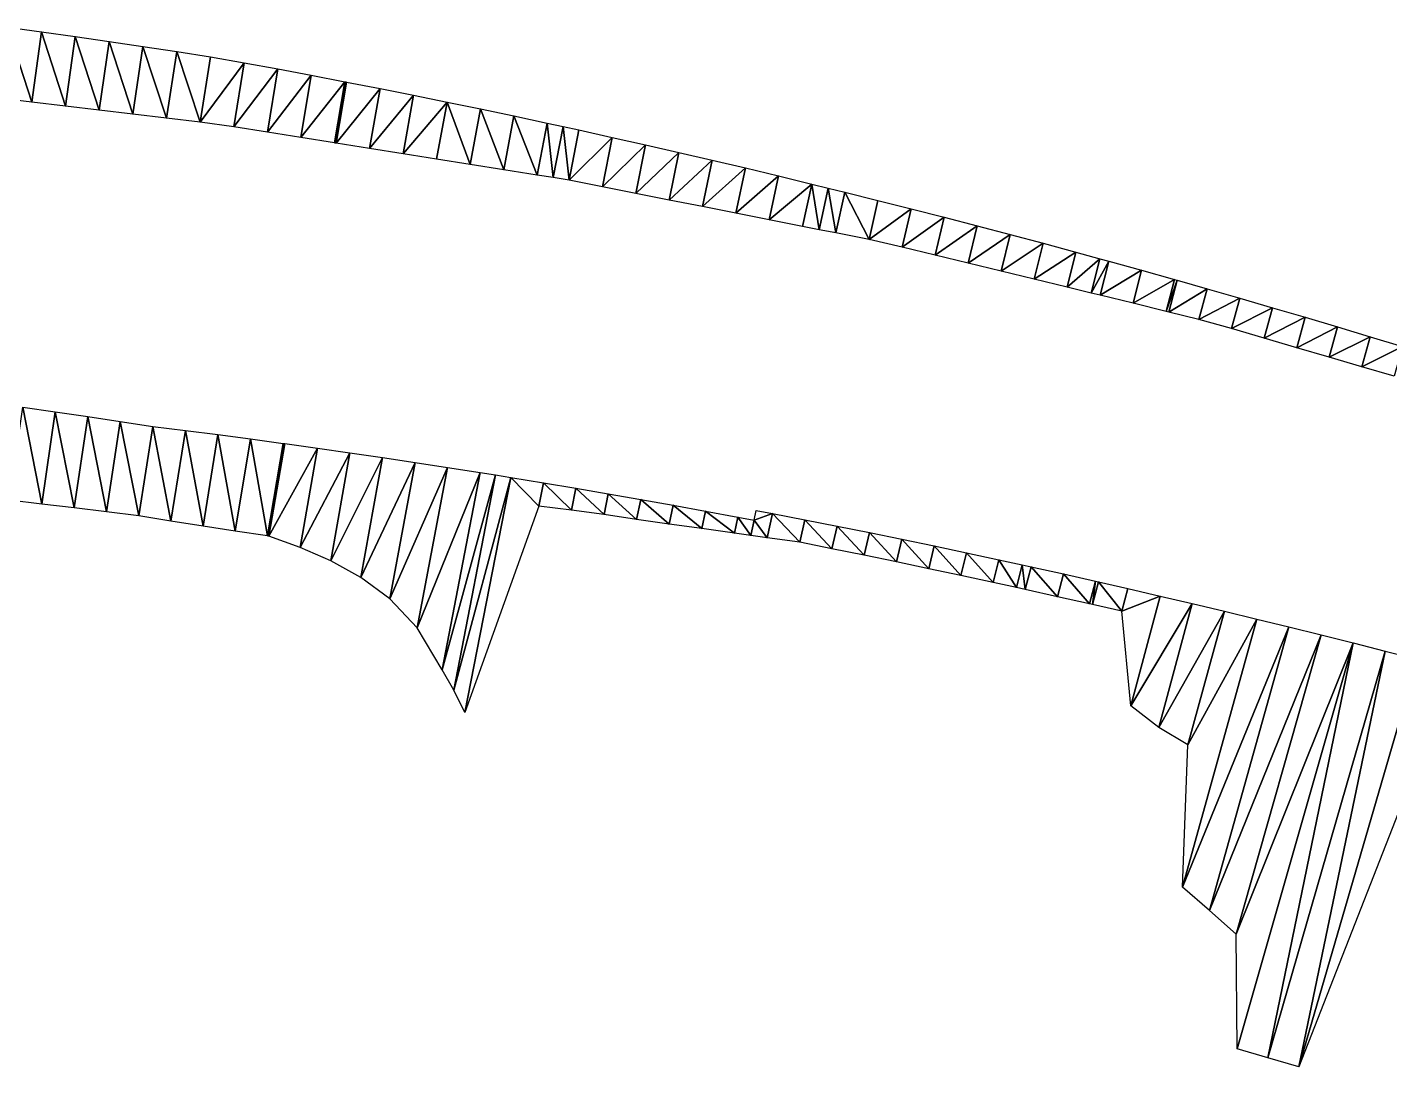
# Model space of a CAD drawing. Header units: metres. Extents: x 1882598 to 1885460, y 3171405 to 3171756.
# Drawn here: x 1885219.01 to 1885259.73, y 3171718.62 to 3171749.69 of the extents above; entities that cross this region are included whole.
import ezdxf

# ---------------------------------------------------------------- set-up
doc = ezdxf.new("R2010")
doc.units = ezdxf.units.M
doc.header["$MEASUREMENT"] = 0
doc.layers.add('Triangles surfaces projet', color=7, linetype='Continuous', true_color=0x848484)

msp = doc.modelspace()

# ---------------------------------------------------------------- linework, layer by layer
at = {"layer": 'Triangles surfaces projet'}
for points in [[(1885219.141, 3171747.452, 160.184), (1885218.134, 3171747.572, 160.148), (1885218.419, 3171749.692, 160.234), (1885219.141, 3171747.452, 160.184)], [(1885219.141, 3171747.452, 160.534), (1885218.134, 3171747.572, 160.498), (1885218.419, 3171749.692, 160.584), (1885219.141, 3171747.452, 160.534)], [(1885219.431, 3171749.554, 160.269), (1885219.141, 3171747.452, 160.184), (1885218.419, 3171749.692, 160.234), (1885219.431, 3171749.554, 160.269)], [(1885219.431, 3171749.554, 160.619), (1885219.141, 3171747.452, 160.534), (1885218.419, 3171749.692, 160.584), (1885219.431, 3171749.554, 160.619)], [(1885219.431, 3171749.554, 160.269), (1885220.148, 3171747.333, 160.221), (1885219.141, 3171747.452, 160.184), (1885219.431, 3171749.554, 160.269)], [(1885220.148, 3171747.333, 160.571), (1885219.141, 3171747.452, 160.534), (1885219.431, 3171749.554, 160.619), (1885220.148, 3171747.333, 160.571)], [(1885219.431, 3171749.554, 160.269), (1885220.442, 3171749.412, 160.305), (1885220.148, 3171747.333, 160.221), (1885219.431, 3171749.554, 160.269)], [(1885220.442, 3171749.412, 160.655), (1885220.148, 3171747.333, 160.571), (1885219.431, 3171749.554, 160.619), (1885220.442, 3171749.412, 160.655)], [(1885220.442, 3171749.412, 160.305), (1885221.155, 3171747.213, 160.257), (1885220.148, 3171747.333, 160.221), (1885220.442, 3171749.412, 160.305)], [(1885221.155, 3171747.213, 160.607), (1885220.148, 3171747.333, 160.571), (1885220.442, 3171749.412, 160.655), (1885221.155, 3171747.213, 160.607)], [(1885220.442, 3171749.412, 160.305), (1885221.453, 3171749.267, 160.34), (1885221.155, 3171747.213, 160.257), (1885220.442, 3171749.412, 160.305)], [(1885221.453, 3171749.267, 160.69), (1885221.155, 3171747.213, 160.607), (1885220.442, 3171749.412, 160.655), (1885221.453, 3171749.267, 160.69)], [(1885221.155, 3171747.213, 160.257), (1885221.453, 3171749.267, 160.34), (1885222.162, 3171747.093, 160.293), (1885221.155, 3171747.213, 160.257)], [(1885222.162, 3171747.093, 160.643), (1885221.155, 3171747.213, 160.607), (1885221.453, 3171749.267, 160.69), (1885222.162, 3171747.093, 160.643)], [(1885222.162, 3171747.093, 160.293), (1885221.453, 3171749.267, 160.34), (1885222.463, 3171749.119, 160.375), (1885222.162, 3171747.093, 160.293)], [(1885222.463, 3171749.119, 160.725), (1885222.162, 3171747.093, 160.643), (1885221.453, 3171749.267, 160.69), (1885222.463, 3171749.119, 160.725)], [(1885222.162, 3171747.093, 160.293), (1885222.463, 3171749.119, 160.375), (1885223.169, 3171746.974, 160.329), (1885222.162, 3171747.093, 160.293)], [(1885223.169, 3171746.974, 160.679), (1885222.162, 3171747.093, 160.643), (1885222.463, 3171749.119, 160.725), (1885223.169, 3171746.974, 160.679)], [(1885222.463, 3171749.119, 160.375), (1885223.473, 3171748.966, 160.41), (1885223.169, 3171746.974, 160.329), (1885222.463, 3171749.119, 160.375)], [(1885223.473, 3171748.966, 160.76), (1885223.169, 3171746.974, 160.679), (1885222.463, 3171749.119, 160.725), (1885223.473, 3171748.966, 160.76)], [(1885224.177, 3171746.854, 160.365), (1885223.169, 3171746.974, 160.329), (1885223.473, 3171748.966, 160.41), (1885224.177, 3171746.854, 160.365)], [(1885224.177, 3171746.854, 160.715), (1885223.169, 3171746.974, 160.679), (1885223.473, 3171748.966, 160.76), (1885224.177, 3171746.854, 160.715)], [(1885223.473, 3171748.966, 160.41), (1885224.482, 3171748.811, 160.444), (1885224.177, 3171746.854, 160.365), (1885223.473, 3171748.966, 160.41)], [(1885224.482, 3171748.811, 160.794), (1885224.177, 3171746.854, 160.715), (1885223.473, 3171748.966, 160.76), (1885224.482, 3171748.811, 160.794)], [(1885225.488, 3171748.629, 160.475), (1885224.177, 3171746.854, 160.365), (1885224.482, 3171748.811, 160.444), (1885225.488, 3171748.629, 160.475)], [(1885225.488, 3171748.629, 160.825), (1885224.177, 3171746.854, 160.715), (1885224.482, 3171748.811, 160.794), (1885225.488, 3171748.629, 160.825)], [(1885225.488, 3171748.629, 160.475), (1885225.181, 3171746.712, 160.398), (1885224.177, 3171746.854, 160.365), (1885225.488, 3171748.629, 160.475)], [(1885225.181, 3171746.712, 160.748), (1885224.177, 3171746.854, 160.715), (1885225.488, 3171748.629, 160.825), (1885225.181, 3171746.712, 160.748)], [(1885226.492, 3171748.444, 160.506), (1885225.181, 3171746.712, 160.398), (1885225.488, 3171748.629, 160.475), (1885226.492, 3171748.444, 160.506)], [(1885226.492, 3171748.444, 160.856), (1885225.181, 3171746.712, 160.748), (1885225.488, 3171748.629, 160.825), (1885226.492, 3171748.444, 160.856)], [(1885225.181, 3171746.712, 160.398), (1885226.492, 3171748.444, 160.506), (1885226.183, 3171746.553, 160.431), (1885225.181, 3171746.712, 160.398)], [(1885226.183, 3171746.553, 160.781), (1885225.181, 3171746.712, 160.748), (1885226.492, 3171748.444, 160.856), (1885226.183, 3171746.553, 160.781)], [(1885226.183, 3171746.553, 160.431), (1885226.492, 3171748.444, 160.506), (1885227.496, 3171748.255, 160.536), (1885226.183, 3171746.553, 160.431)], [(1885227.496, 3171748.255, 160.886), (1885226.183, 3171746.553, 160.781), (1885226.492, 3171748.444, 160.856), (1885227.496, 3171748.255, 160.886)], [(1885227.496, 3171748.255, 160.536), (1885227.185, 3171746.394, 160.463), (1885226.183, 3171746.553, 160.431), (1885227.496, 3171748.255, 160.536)], [(1885227.185, 3171746.394, 160.813), (1885226.183, 3171746.553, 160.781), (1885227.496, 3171748.255, 160.886), (1885227.185, 3171746.394, 160.813)], [(1885227.496, 3171748.255, 160.536), (1885228.498, 3171748.063, 160.566), (1885227.185, 3171746.394, 160.463), (1885227.496, 3171748.255, 160.536)], [(1885228.498, 3171748.063, 160.916), (1885227.185, 3171746.394, 160.813), (1885227.496, 3171748.255, 160.886), (1885228.498, 3171748.063, 160.916)], [(1885227.185, 3171746.394, 160.463), (1885228.498, 3171748.063, 160.566), (1885228.187, 3171746.235, 160.495), (1885227.185, 3171746.394, 160.463)], [(1885228.187, 3171746.235, 160.845), (1885227.185, 3171746.394, 160.813), (1885228.498, 3171748.063, 160.916), (1885228.187, 3171746.235, 160.845)], [(1885228.498, 3171748.063, 160.566), (1885228.524, 3171748.058, 160.567), (1885228.187, 3171746.235, 160.495), (1885228.498, 3171748.063, 160.566)], [(1885228.524, 3171748.058, 160.917), (1885228.187, 3171746.235, 160.845), (1885228.498, 3171748.063, 160.916), (1885228.524, 3171748.058, 160.917)], [(1885228.212, 3171746.231, 160.496), (1885228.187, 3171746.235, 160.495), (1885228.524, 3171748.058, 160.567), (1885228.212, 3171746.231, 160.496)], [(1885228.212, 3171746.231, 160.846), (1885228.187, 3171746.235, 160.845), (1885228.524, 3171748.058, 160.917), (1885228.212, 3171746.231, 160.846)], [(1885228.549, 3171748.053, 160.568), (1885228.212, 3171746.231, 160.496), (1885228.524, 3171748.058, 160.567), (1885228.549, 3171748.053, 160.568)], [(1885228.549, 3171748.053, 160.918), (1885228.212, 3171746.231, 160.846), (1885228.524, 3171748.058, 160.917), (1885228.549, 3171748.053, 160.918)], [(1885228.549, 3171748.053, 160.568), (1885228.237, 3171746.227, 160.497), (1885228.212, 3171746.231, 160.496), (1885228.549, 3171748.053, 160.568)], [(1885228.237, 3171746.227, 160.847), (1885228.212, 3171746.231, 160.846), (1885228.549, 3171748.053, 160.918), (1885228.237, 3171746.227, 160.847)], [(1885229.551, 3171747.857, 160.598), (1885228.237, 3171746.227, 160.497), (1885228.549, 3171748.053, 160.568), (1885229.551, 3171747.857, 160.598)], [(1885229.551, 3171747.857, 160.948), (1885228.237, 3171746.227, 160.847), (1885228.549, 3171748.053, 160.918), (1885229.551, 3171747.857, 160.948)], [(1885229.239, 3171746.068, 160.529), (1885228.237, 3171746.227, 160.497), (1885229.551, 3171747.857, 160.598), (1885229.239, 3171746.068, 160.529)], [(1885229.239, 3171746.068, 160.879), (1885228.237, 3171746.227, 160.847), (1885229.551, 3171747.857, 160.948), (1885229.239, 3171746.068, 160.879)], [(1885229.239, 3171746.068, 160.529), (1885229.551, 3171747.857, 160.598), (1885230.552, 3171747.658, 160.627), (1885229.239, 3171746.068, 160.529)], [(1885230.552, 3171747.658, 160.977), (1885229.239, 3171746.068, 160.879), (1885229.551, 3171747.857, 160.948), (1885230.552, 3171747.658, 160.977)], [(1885230.241, 3171745.909, 160.561), (1885229.239, 3171746.068, 160.529), (1885230.552, 3171747.658, 160.627), (1885230.241, 3171745.909, 160.561)], [(1885230.241, 3171745.909, 160.911), (1885229.239, 3171746.068, 160.879), (1885230.552, 3171747.658, 160.977), (1885230.241, 3171745.909, 160.911)], [(1885230.552, 3171747.658, 160.627), (1885231.553, 3171747.455, 160.657), (1885230.241, 3171745.909, 160.561), (1885230.552, 3171747.658, 160.627)], [(1885231.553, 3171747.455, 161.007), (1885230.241, 3171745.909, 160.911), (1885230.552, 3171747.658, 160.977), (1885231.553, 3171747.455, 161.007)], [(1885231.243, 3171745.75, 160.593), (1885230.241, 3171745.909, 160.561), (1885231.553, 3171747.455, 160.657), (1885231.243, 3171745.75, 160.593)], [(1885231.243, 3171745.75, 160.943), (1885230.241, 3171745.909, 160.911), (1885231.553, 3171747.455, 161.007), (1885231.243, 3171745.75, 160.943)], [(1885231.553, 3171747.455, 160.657), (1885232.245, 3171745.591, 160.625), (1885231.243, 3171745.75, 160.593), (1885231.553, 3171747.455, 160.657)], [(1885232.245, 3171745.591, 160.975), (1885231.243, 3171745.75, 160.943), (1885231.553, 3171747.455, 161.007), (1885232.245, 3171745.591, 160.975)], [(1885232.552, 3171747.249, 160.686), (1885232.245, 3171745.591, 160.625), (1885231.553, 3171747.455, 160.657), (1885232.552, 3171747.249, 160.686)], [(1885232.552, 3171747.249, 161.036), (1885232.245, 3171745.591, 160.975), (1885231.553, 3171747.455, 161.007), (1885232.552, 3171747.249, 161.036)], [(1885232.552, 3171747.249, 160.686), (1885233.248, 3171745.431, 160.657), (1885232.245, 3171745.591, 160.625), (1885232.552, 3171747.249, 160.686)], [(1885233.248, 3171745.431, 161.007), (1885232.245, 3171745.591, 160.975), (1885232.552, 3171747.249, 161.036), (1885233.248, 3171745.431, 161.007)], [(1885233.551, 3171747.039, 160.716), (1885233.248, 3171745.431, 160.657), (1885232.552, 3171747.249, 160.686), (1885233.551, 3171747.039, 160.716)], [(1885233.551, 3171747.039, 161.066), (1885233.248, 3171745.431, 161.007), (1885232.552, 3171747.249, 161.036), (1885233.551, 3171747.039, 161.066)], [(1885234.251, 3171745.272, 160.688), (1885233.248, 3171745.431, 160.657), (1885233.551, 3171747.039, 160.716), (1885234.251, 3171745.272, 160.688)], [(1885234.251, 3171745.272, 161.038), (1885233.248, 3171745.431, 161.007), (1885233.551, 3171747.039, 161.066), (1885234.251, 3171745.272, 161.038)], [(1885233.551, 3171747.039, 160.716), (1885234.549, 3171746.825, 160.744), (1885234.251, 3171745.272, 160.688), (1885233.551, 3171747.039, 160.716)], [(1885234.549, 3171746.825, 161.094), (1885234.251, 3171745.272, 161.038), (1885233.551, 3171747.039, 161.066), (1885234.549, 3171746.825, 161.094)], [(1885234.549, 3171746.825, 160.744), (1885234.727, 3171745.197, 160.703), (1885234.251, 3171745.272, 160.688), (1885234.549, 3171746.825, 160.744)], [(1885234.727, 3171745.197, 161.053), (1885234.251, 3171745.272, 161.038), (1885234.549, 3171746.825, 161.094), (1885234.727, 3171745.197, 161.053)], [(1885235.023, 3171746.723, 160.758), (1885234.727, 3171745.197, 160.703), (1885234.549, 3171746.825, 160.744), (1885235.023, 3171746.723, 160.758)], [(1885235.023, 3171746.723, 161.108), (1885234.727, 3171745.197, 161.053), (1885234.549, 3171746.825, 161.094), (1885235.023, 3171746.723, 161.108)], [(1885234.727, 3171745.197, 160.703), (1885235.023, 3171746.723, 160.758), (1885235.203, 3171745.117, 160.718), (1885234.727, 3171745.197, 160.703)], [(1885235.203, 3171745.117, 161.068), (1885234.727, 3171745.197, 161.053), (1885235.023, 3171746.723, 161.108), (1885235.203, 3171745.117, 161.068)], [(1885235.497, 3171746.62, 160.772), (1885235.203, 3171745.117, 160.718), (1885235.023, 3171746.723, 160.758), (1885235.497, 3171746.62, 160.772)], [(1885235.497, 3171746.62, 161.122), (1885235.203, 3171745.117, 161.068), (1885235.023, 3171746.723, 161.108), (1885235.497, 3171746.62, 161.122)], [(1885236.493, 3171746.399, 160.8), (1885235.203, 3171745.117, 160.718), (1885235.497, 3171746.62, 160.772), (1885236.493, 3171746.399, 160.8)], [(1885236.493, 3171746.399, 161.15), (1885235.203, 3171745.117, 161.068), (1885235.497, 3171746.62, 161.122), (1885236.493, 3171746.399, 161.15)], [(1885236.198, 3171744.92, 160.748), (1885235.203, 3171745.117, 160.718), (1885236.493, 3171746.399, 160.8), (1885236.198, 3171744.92, 160.748)], [(1885236.198, 3171744.92, 161.098), (1885235.203, 3171745.117, 161.068), (1885236.493, 3171746.399, 161.15), (1885236.198, 3171744.92, 161.098)], [(1885236.198, 3171744.92, 160.748), (1885236.493, 3171746.399, 160.8), (1885237.489, 3171746.176, 160.829), (1885236.198, 3171744.92, 160.748)], [(1885237.489, 3171746.176, 161.179), (1885236.198, 3171744.92, 161.098), (1885236.493, 3171746.399, 161.15), (1885237.489, 3171746.176, 161.179)], [(1885237.194, 3171744.723, 160.778), (1885236.198, 3171744.92, 160.748), (1885237.489, 3171746.176, 160.829), (1885237.194, 3171744.723, 160.778)], [(1885237.194, 3171744.723, 161.128), (1885236.198, 3171744.92, 161.098), (1885237.489, 3171746.176, 161.179), (1885237.194, 3171744.723, 161.128)], [(1885237.489, 3171746.176, 160.829), (1885238.484, 3171745.949, 160.857), (1885237.194, 3171744.723, 160.778), (1885237.489, 3171746.176, 160.829)], [(1885238.484, 3171745.949, 161.207), (1885237.194, 3171744.723, 161.128), (1885237.489, 3171746.176, 161.179), (1885238.484, 3171745.949, 161.207)], [(1885237.194, 3171744.723, 160.778), (1885238.484, 3171745.949, 160.857), (1885238.19, 3171744.526, 160.808), (1885237.194, 3171744.723, 160.778)], [(1885238.19, 3171744.526, 161.158), (1885237.194, 3171744.723, 161.128), (1885238.484, 3171745.949, 161.207), (1885238.19, 3171744.526, 161.158)], [(1885239.478, 3171745.718, 160.885), (1885238.19, 3171744.526, 160.808), (1885238.484, 3171745.949, 160.857), (1885239.478, 3171745.718, 160.885)], [(1885239.478, 3171745.718, 161.235), (1885238.19, 3171744.526, 161.158), (1885238.484, 3171745.949, 161.207), (1885239.478, 3171745.718, 161.235)], [(1885238.19, 3171744.526, 160.808), (1885239.478, 3171745.718, 160.885), (1885239.185, 3171744.329, 160.837), (1885238.19, 3171744.526, 160.808)], [(1885239.185, 3171744.329, 161.187), (1885238.19, 3171744.526, 161.158), (1885239.478, 3171745.718, 161.235), (1885239.185, 3171744.329, 161.187)], [(1885239.185, 3171744.329, 160.837), (1885239.478, 3171745.718, 160.885), (1885240.471, 3171745.484, 160.913), (1885239.185, 3171744.329, 160.837)], [(1885240.471, 3171745.484, 161.263), (1885239.185, 3171744.329, 161.187), (1885239.478, 3171745.718, 161.235), (1885240.471, 3171745.484, 161.263)], [(1885239.185, 3171744.329, 160.837), (1885240.471, 3171745.484, 160.913), (1885240.181, 3171744.132, 160.867), (1885239.185, 3171744.329, 160.837)], [(1885240.181, 3171744.132, 161.217), (1885239.185, 3171744.329, 161.187), (1885240.471, 3171745.484, 161.263), (1885240.181, 3171744.132, 161.217)], [(1885240.471, 3171745.484, 160.913), (1885241.463, 3171745.246, 160.94), (1885240.181, 3171744.132, 160.867), (1885240.471, 3171745.484, 160.913)], [(1885241.463, 3171745.246, 161.29), (1885240.181, 3171744.132, 161.217), (1885240.471, 3171745.484, 161.263), (1885241.463, 3171745.246, 161.29)], [(1885240.181, 3171744.132, 160.867), (1885241.463, 3171745.246, 160.94), (1885241.177, 3171743.935, 160.896), (1885240.181, 3171744.132, 160.867)], [(1885241.177, 3171743.935, 161.246), (1885240.181, 3171744.132, 161.217), (1885241.463, 3171745.246, 161.29), (1885241.177, 3171743.935, 161.246)], [(1885241.177, 3171743.935, 160.896), (1885241.463, 3171745.246, 160.94), (1885242.454, 3171745.005, 160.967), (1885241.177, 3171743.935, 160.896)], [(1885242.454, 3171745.005, 161.317), (1885241.177, 3171743.935, 161.246), (1885241.463, 3171745.246, 161.29), (1885242.454, 3171745.005, 161.317)], [(1885242.454, 3171745.005, 160.967), (1885242.173, 3171743.738, 160.926), (1885241.177, 3171743.935, 160.896), (1885242.454, 3171745.005, 160.967)], [(1885242.173, 3171743.738, 161.276), (1885241.177, 3171743.935, 161.246), (1885242.454, 3171745.005, 161.317), (1885242.173, 3171743.738, 161.276)], [(1885242.671, 3171743.64, 160.94), (1885242.173, 3171743.738, 160.926), (1885242.454, 3171745.005, 160.967), (1885242.671, 3171743.64, 160.94)], [(1885242.671, 3171743.64, 161.29), (1885242.173, 3171743.738, 161.276), (1885242.454, 3171745.005, 161.317), (1885242.671, 3171743.64, 161.29)], [(1885242.949, 3171744.884, 160.981), (1885242.671, 3171743.64, 160.94), (1885242.454, 3171745.005, 160.967), (1885242.949, 3171744.884, 160.981)], [(1885242.949, 3171744.884, 161.331), (1885242.671, 3171743.64, 161.29), (1885242.454, 3171745.005, 161.317), (1885242.949, 3171744.884, 161.331)], [(1885242.949, 3171744.884, 160.981), (1885243.169, 3171743.541, 160.955), (1885242.671, 3171743.64, 160.94), (1885242.949, 3171744.884, 160.981)], [(1885243.169, 3171743.541, 161.305), (1885242.671, 3171743.64, 161.29), (1885242.949, 3171744.884, 161.331), (1885243.169, 3171743.541, 161.305)], [(1885243.169, 3171743.541, 160.955), (1885242.949, 3171744.884, 160.981), (1885243.444, 3171744.761, 160.995), (1885243.169, 3171743.541, 160.955)], [(1885243.444, 3171744.761, 161.345), (1885243.169, 3171743.541, 161.305), (1885242.949, 3171744.884, 161.331), (1885243.444, 3171744.761, 161.345)], [(1885244.166, 3171743.344, 160.984), (1885243.169, 3171743.541, 160.955), (1885243.444, 3171744.761, 160.995), (1885244.166, 3171743.344, 160.984)], [(1885244.166, 3171743.344, 161.334), (1885243.169, 3171743.541, 161.305), (1885243.444, 3171744.761, 161.345), (1885244.166, 3171743.344, 161.334)], [(1885244.166, 3171743.344, 160.984), (1885243.444, 3171744.761, 160.995), (1885244.433, 3171744.513, 161.022), (1885244.166, 3171743.344, 160.984)], [(1885244.433, 3171744.513, 161.372), (1885244.166, 3171743.344, 161.334), (1885243.444, 3171744.761, 161.345), (1885244.433, 3171744.513, 161.372)], [(1885245.422, 3171744.264, 161.048), (1885244.166, 3171743.344, 160.984), (1885244.433, 3171744.513, 161.022), (1885245.422, 3171744.264, 161.048)], [(1885245.422, 3171744.264, 161.398), (1885244.166, 3171743.344, 161.334), (1885244.433, 3171744.513, 161.372), (1885245.422, 3171744.264, 161.398)], [(1885245.156, 3171743.12, 161.012), (1885244.166, 3171743.344, 160.984), (1885245.422, 3171744.264, 161.048), (1885245.156, 3171743.12, 161.012)], [(1885245.156, 3171743.12, 161.362), (1885244.166, 3171743.344, 161.334), (1885245.422, 3171744.264, 161.398), (1885245.156, 3171743.12, 161.362)], [(1885245.422, 3171744.264, 161.048), (1885246.41, 3171744.011, 161.075), (1885245.156, 3171743.12, 161.012), (1885245.422, 3171744.264, 161.048)], [(1885246.41, 3171744.011, 161.425), (1885245.156, 3171743.12, 161.362), (1885245.422, 3171744.264, 161.398), (1885246.41, 3171744.011, 161.425)], [(1885246.143, 3171742.88, 161.04), (1885245.156, 3171743.12, 161.012), (1885246.41, 3171744.011, 161.075), (1885246.143, 3171742.88, 161.04)], [(1885246.143, 3171742.88, 161.39), (1885245.156, 3171743.12, 161.362), (1885246.41, 3171744.011, 161.425), (1885246.143, 3171742.88, 161.39)], [(1885246.143, 3171742.88, 161.04), (1885246.41, 3171744.011, 161.075), (1885247.397, 3171743.755, 161.101), (1885246.143, 3171742.88, 161.04)], [(1885247.397, 3171743.755, 161.451), (1885246.143, 3171742.88, 161.39), (1885246.41, 3171744.011, 161.425), (1885247.397, 3171743.755, 161.451)], [(1885247.129, 3171742.64, 161.067), (1885246.143, 3171742.88, 161.04), (1885247.397, 3171743.755, 161.101), (1885247.129, 3171742.64, 161.067)], [(1885247.129, 3171742.64, 161.417), (1885246.143, 3171742.88, 161.39), (1885247.397, 3171743.755, 161.451), (1885247.129, 3171742.64, 161.417)], [(1885248.382, 3171743.496, 161.128), (1885247.129, 3171742.64, 161.067), (1885247.397, 3171743.755, 161.101), (1885248.382, 3171743.496, 161.128)], [(1885248.382, 3171743.496, 161.478), (1885247.129, 3171742.64, 161.417), (1885247.397, 3171743.755, 161.451), (1885248.382, 3171743.496, 161.478)], [(1885247.129, 3171742.64, 161.067), (1885248.382, 3171743.496, 161.128), (1885248.115, 3171742.399, 161.094), (1885247.129, 3171742.64, 161.067)], [(1885248.115, 3171742.399, 161.444), (1885247.129, 3171742.64, 161.417), (1885248.382, 3171743.496, 161.478), (1885248.115, 3171742.399, 161.444)], [(1885248.382, 3171743.496, 161.128), (1885249.367, 3171743.233, 161.154), (1885248.115, 3171742.399, 161.094), (1885248.382, 3171743.496, 161.128)], [(1885249.367, 3171743.233, 161.504), (1885248.115, 3171742.399, 161.444), (1885248.382, 3171743.496, 161.478), (1885249.367, 3171743.233, 161.504)], [(1885248.115, 3171742.399, 161.094), (1885249.367, 3171743.233, 161.154), (1885249.101, 3171742.159, 161.121), (1885248.115, 3171742.399, 161.094)], [(1885249.101, 3171742.159, 161.471), (1885248.115, 3171742.399, 161.444), (1885249.367, 3171743.233, 161.504), (1885249.101, 3171742.159, 161.471)], [(1885250.35, 3171742.967, 161.179), (1885249.101, 3171742.159, 161.121), (1885249.367, 3171743.233, 161.154), (1885250.35, 3171742.967, 161.179)], [(1885250.35, 3171742.967, 161.529), (1885249.101, 3171742.159, 161.471), (1885249.367, 3171743.233, 161.504), (1885250.35, 3171742.967, 161.529)], [(1885250.35, 3171742.967, 161.179), (1885250.087, 3171741.919, 161.148), (1885249.101, 3171742.159, 161.121), (1885250.35, 3171742.967, 161.179)], [(1885250.087, 3171741.919, 161.498), (1885249.101, 3171742.159, 161.471), (1885250.35, 3171742.967, 161.529), (1885250.087, 3171741.919, 161.498)], [(1885251.061, 3171742.772, 161.198), (1885250.087, 3171741.919, 161.148), (1885250.35, 3171742.967, 161.179), (1885251.061, 3171742.772, 161.198)], [(1885251.061, 3171742.772, 161.548), (1885250.087, 3171741.919, 161.498), (1885250.35, 3171742.967, 161.529), (1885251.061, 3171742.772, 161.548)], [(1885250.087, 3171741.919, 161.148), (1885251.061, 3171742.772, 161.198), (1885250.801, 3171741.745, 161.168), (1885250.087, 3171741.919, 161.148)], [(1885250.801, 3171741.745, 161.518), (1885250.087, 3171741.919, 161.498), (1885251.061, 3171742.772, 161.548), (1885250.801, 3171741.745, 161.518)], [(1885251.061, 3171742.772, 161.198), (1885251.332, 3171742.698, 161.205), (1885250.801, 3171741.745, 161.168), (1885251.061, 3171742.772, 161.198)], [(1885251.332, 3171742.698, 161.555), (1885250.801, 3171741.745, 161.518), (1885251.061, 3171742.772, 161.548), (1885251.332, 3171742.698, 161.555)], [(1885251.073, 3171741.679, 161.175), (1885250.801, 3171741.745, 161.168), (1885251.332, 3171742.698, 161.205), (1885251.073, 3171741.679, 161.175)], [(1885251.073, 3171741.679, 161.525), (1885250.801, 3171741.745, 161.518), (1885251.332, 3171742.698, 161.555), (1885251.073, 3171741.679, 161.525)], [(1885252.312, 3171742.425, 161.231), (1885251.073, 3171741.679, 161.175), (1885251.332, 3171742.698, 161.205), (1885252.312, 3171742.425, 161.231)], [(1885252.312, 3171742.425, 161.581), (1885251.073, 3171741.679, 161.525), (1885251.332, 3171742.698, 161.555), (1885252.312, 3171742.425, 161.581)], [(1885252.058, 3171741.439, 161.202), (1885251.073, 3171741.679, 161.175), (1885252.312, 3171742.425, 161.231), (1885252.058, 3171741.439, 161.202)], [(1885252.058, 3171741.439, 161.552), (1885251.073, 3171741.679, 161.525), (1885252.312, 3171742.425, 161.581), (1885252.058, 3171741.439, 161.552)], [(1885253.292, 3171742.15, 161.256), (1885252.058, 3171741.439, 161.202), (1885252.312, 3171742.425, 161.231), (1885253.292, 3171742.15, 161.256)], [(1885253.292, 3171742.15, 161.606), (1885252.058, 3171741.439, 161.552), (1885252.312, 3171742.425, 161.581), (1885253.292, 3171742.15, 161.606)], [(1885253.292, 3171742.15, 161.256), (1885253.043, 3171741.199, 161.229), (1885252.058, 3171741.439, 161.202), (1885253.292, 3171742.15, 161.256)], [(1885253.043, 3171741.199, 161.579), (1885252.058, 3171741.439, 161.552), (1885253.292, 3171742.15, 161.606), (1885253.043, 3171741.199, 161.579)], [(1885253.043, 3171741.199, 161.229), (1885253.292, 3171742.15, 161.256), (1885253.377, 3171742.126, 161.258), (1885253.043, 3171741.199, 161.229)], [(1885253.377, 3171742.126, 161.608), (1885253.043, 3171741.199, 161.579), (1885253.292, 3171742.15, 161.606), (1885253.377, 3171742.126, 161.608)], [(1885253.043, 3171741.199, 161.229), (1885253.377, 3171742.126, 161.258), (1885253.129, 3171741.178, 161.232), (1885253.043, 3171741.199, 161.229)], [(1885253.129, 3171741.178, 161.582), (1885253.043, 3171741.199, 161.579), (1885253.377, 3171742.126, 161.608), (1885253.129, 3171741.178, 161.582)], [(1885253.129, 3171741.178, 161.232), (1885253.377, 3171742.126, 161.258), (1885254.27, 3171741.872, 161.282), (1885253.129, 3171741.178, 161.232)], [(1885254.27, 3171741.872, 161.632), (1885253.129, 3171741.178, 161.582), (1885253.377, 3171742.126, 161.608), (1885254.27, 3171741.872, 161.632)], [(1885254.028, 3171740.959, 161.256), (1885253.129, 3171741.178, 161.232), (1885254.27, 3171741.872, 161.282), (1885254.028, 3171740.959, 161.256)], [(1885254.028, 3171740.959, 161.606), (1885253.129, 3171741.178, 161.582), (1885254.27, 3171741.872, 161.632), (1885254.028, 3171740.959, 161.606)], [(1885255.246, 3171741.591, 161.307), (1885254.028, 3171740.959, 161.256), (1885254.27, 3171741.872, 161.282), (1885255.246, 3171741.591, 161.307)], [(1885255.246, 3171741.591, 161.657), (1885254.028, 3171740.959, 161.606), (1885254.27, 3171741.872, 161.632), (1885255.246, 3171741.591, 161.657)], [(1885255.246, 3171741.591, 161.307), (1885255.004, 3171740.683, 161.282), (1885254.028, 3171740.959, 161.256), (1885255.246, 3171741.591, 161.307)], [(1885255.004, 3171740.683, 161.632), (1885254.028, 3171740.959, 161.606), (1885255.246, 3171741.591, 161.657), (1885255.004, 3171740.683, 161.632)], [(1885255.004, 3171740.683, 161.282), (1885255.246, 3171741.591, 161.307), (1885256.222, 3171741.307, 161.332), (1885255.004, 3171740.683, 161.282)], [(1885256.222, 3171741.307, 161.682), (1885255.004, 3171740.683, 161.632), (1885255.246, 3171741.591, 161.657), (1885256.222, 3171741.307, 161.682)], [(1885256.222, 3171741.307, 161.332), (1885255.976, 3171740.398, 161.307), (1885255.004, 3171740.683, 161.282), (1885256.222, 3171741.307, 161.332)], [(1885255.976, 3171740.398, 161.657), (1885255.004, 3171740.683, 161.632), (1885256.222, 3171741.307, 161.682), (1885255.976, 3171740.398, 161.657)], [(1885257.197, 3171741.02, 161.357), (1885255.976, 3171740.398, 161.307), (1885256.222, 3171741.307, 161.332), (1885257.197, 3171741.02, 161.357)], [(1885257.197, 3171741.02, 161.707), (1885255.976, 3171740.398, 161.657), (1885256.222, 3171741.307, 161.682), (1885257.197, 3171741.02, 161.707)], [(1885255.976, 3171740.398, 161.307), (1885257.197, 3171741.02, 161.357), (1885256.948, 3171740.113, 161.333), (1885255.976, 3171740.398, 161.307)], [(1885256.948, 3171740.113, 161.683), (1885255.976, 3171740.398, 161.657), (1885257.197, 3171741.02, 161.707), (1885256.948, 3171740.113, 161.683)], [(1885258.17, 3171740.731, 161.381), (1885256.948, 3171740.113, 161.333), (1885257.197, 3171741.02, 161.357), (1885258.17, 3171740.731, 161.381)], [(1885258.17, 3171740.731, 161.731), (1885256.948, 3171740.113, 161.683), (1885257.197, 3171741.02, 161.707), (1885258.17, 3171740.731, 161.731)], [(1885257.92, 3171739.828, 161.358), (1885256.948, 3171740.113, 161.333), (1885258.17, 3171740.731, 161.381), (1885257.92, 3171739.828, 161.358)], [(1885257.92, 3171739.828, 161.708), (1885256.948, 3171740.113, 161.683), (1885258.17, 3171740.731, 161.731), (1885257.92, 3171739.828, 161.708)], [(1885258.17, 3171740.731, 161.381), (1885259.142, 3171740.439, 161.406), (1885257.92, 3171739.828, 161.358), (1885258.17, 3171740.731, 161.381)], [(1885259.142, 3171740.439, 161.756), (1885257.92, 3171739.828, 161.708), (1885258.17, 3171740.731, 161.731), (1885259.142, 3171740.439, 161.756)], [(1885257.92, 3171739.828, 161.358), (1885259.142, 3171740.439, 161.406), (1885258.891, 3171739.543, 161.383), (1885257.92, 3171739.828, 161.358)], [(1885258.891, 3171739.543, 161.733), (1885257.92, 3171739.828, 161.708), (1885259.142, 3171740.439, 161.756), (1885258.891, 3171739.543, 161.733)], [(1885260.113, 3171740.144, 161.43), (1885258.891, 3171739.543, 161.383), (1885259.142, 3171740.439, 161.406), (1885260.113, 3171740.144, 161.43)], [(1885260.113, 3171740.144, 161.78), (1885258.891, 3171739.543, 161.733), (1885259.142, 3171740.439, 161.756), (1885260.113, 3171740.144, 161.78)], [(1885259.862, 3171739.258, 161.407), (1885258.891, 3171739.543, 161.383), (1885260.113, 3171740.144, 161.43), (1885259.862, 3171739.258, 161.407)], [(1885259.862, 3171739.258, 161.757), (1885258.891, 3171739.543, 161.733), (1885260.113, 3171740.144, 161.78), (1885259.862, 3171739.258, 161.757)], [(1885218.479, 3171735.555, 160.22), (1885218.873, 3171738.338, 160.337), (1885219.444, 3171735.439, 160.258), (1885218.479, 3171735.555, 160.22)], [(1885219.444, 3171735.439, 160.258), (1885218.873, 3171738.338, 160.337), (1885219.845, 3171738.199, 160.374), (1885219.444, 3171735.439, 160.258)], [(1885219.444, 3171735.439, 160.258), (1885219.845, 3171738.199, 160.374), (1885220.41, 3171735.323, 160.296), (1885219.444, 3171735.439, 160.258)], [(1885220.816, 3171738.056, 160.41), (1885220.41, 3171735.323, 160.296), (1885219.845, 3171738.199, 160.374), (1885220.816, 3171738.056, 160.41)], [(1885221.375, 3171735.207, 160.333), (1885220.41, 3171735.323, 160.296), (1885220.816, 3171738.056, 160.41), (1885221.375, 3171735.207, 160.333)], [(1885220.816, 3171738.056, 160.41), (1885221.787, 3171737.909, 160.446), (1885221.375, 3171735.207, 160.333), (1885220.816, 3171738.056, 160.41)], [(1885221.787, 3171737.909, 160.446), (1885222.341, 3171735.09, 160.371), (1885221.375, 3171735.207, 160.333), (1885221.787, 3171737.909, 160.446)], [(1885222.758, 3171737.76, 160.481), (1885222.341, 3171735.09, 160.371), (1885221.787, 3171737.909, 160.446), (1885222.758, 3171737.76, 160.481)], [(1885222.341, 3171735.09, 160.371), (1885222.758, 3171737.76, 160.481), (1885223.3, 3171734.925, 160.406), (1885222.341, 3171735.09, 160.371)], [(1885222.758, 3171737.76, 160.481), (1885223.733, 3171737.638, 160.518), (1885223.3, 3171734.925, 160.406), (1885222.758, 3171737.76, 160.481)], [(1885224.26, 3171734.774, 160.442), (1885223.3, 3171734.925, 160.406), (1885223.733, 3171737.638, 160.518), (1885224.26, 3171734.774, 160.442)], [(1885224.26, 3171734.774, 160.442), (1885223.733, 3171737.638, 160.518), (1885224.707, 3171737.513, 160.554), (1885224.26, 3171734.774, 160.442)], [(1885224.26, 3171734.774, 160.442), (1885224.707, 3171737.513, 160.554), (1885225.222, 3171734.629, 160.478), (1885224.26, 3171734.774, 160.442)], [(1885224.707, 3171737.513, 160.554), (1885225.682, 3171737.384, 160.59), (1885225.222, 3171734.629, 160.478), (1885224.707, 3171737.513, 160.554)], [(1885226.184, 3171734.483, 160.514), (1885225.222, 3171734.629, 160.478), (1885225.682, 3171737.384, 160.59), (1885226.184, 3171734.483, 160.514)], [(1885226.184, 3171734.483, 160.514), (1885225.682, 3171737.384, 160.59), (1885226.656, 3171737.252, 160.626), (1885226.184, 3171734.483, 160.514)], [(1885226.208, 3171734.479, 160.515), (1885226.184, 3171734.483, 160.514), (1885226.656, 3171737.252, 160.626), (1885226.208, 3171734.479, 160.515)], [(1885226.656, 3171737.252, 160.626), (1885226.68, 3171737.249, 160.627), (1885226.208, 3171734.479, 160.515), (1885226.656, 3171737.252, 160.626)], [(1885226.208, 3171734.479, 160.515), (1885226.68, 3171737.249, 160.627), (1885226.232, 3171734.475, 160.516), (1885226.208, 3171734.479, 160.515)], [(1885226.232, 3171734.475, 160.516), (1885226.68, 3171737.249, 160.627), (1885226.704, 3171737.246, 160.628), (1885226.232, 3171734.475, 160.516)], [(1885227.678, 3171737.11, 160.664), (1885226.232, 3171734.475, 160.516), (1885226.704, 3171737.246, 160.628), (1885227.678, 3171737.11, 160.664)], [(1885226.232, 3171734.475, 160.516), (1885227.678, 3171737.11, 160.664), (1885227.16, 3171734.14, 160.452), (1885226.232, 3171734.475, 160.516)], [(1885227.678, 3171737.11, 160.664), (1885228.651, 3171736.971, 160.699), (1885227.16, 3171734.14, 160.452), (1885227.678, 3171737.11, 160.664)], [(1885228.076, 3171733.737, 160.354), (1885227.16, 3171734.14, 160.452), (1885228.651, 3171736.971, 160.699), (1885228.076, 3171733.737, 160.354)], [(1885228.651, 3171736.971, 160.699), (1885229.624, 3171736.829, 160.734), (1885228.076, 3171733.737, 160.354), (1885228.651, 3171736.971, 160.699)], [(1885228.076, 3171733.737, 160.354), (1885229.624, 3171736.829, 160.734), (1885228.973, 3171733.241, 160.206), (1885228.076, 3171733.737, 160.354)], [(1885229.624, 3171736.829, 160.734), (1885230.596, 3171736.683, 160.769), (1885228.973, 3171733.241, 160.206), (1885229.624, 3171736.829, 160.734)], [(1885229.841, 3171732.604, 159.984), (1885228.973, 3171733.241, 160.206), (1885230.596, 3171736.683, 160.769), (1885229.841, 3171732.604, 159.984)], [(1885231.568, 3171736.534, 160.804), (1885229.841, 3171732.604, 159.984), (1885230.596, 3171736.683, 160.769), (1885231.568, 3171736.534, 160.804)], [(1885230.664, 3171731.741, 159.643), (1885229.841, 3171732.604, 159.984), (1885231.568, 3171736.534, 160.804), (1885230.664, 3171731.741, 159.643)], [(1885230.664, 3171731.741, 159.643), (1885231.568, 3171736.534, 160.804), (1885232.54, 3171736.381, 160.838), (1885230.664, 3171731.741, 159.643)], [(1885232.54, 3171736.381, 160.838), (1885231.404, 3171730.479, 159.092), (1885230.664, 3171731.741, 159.643), (1885232.54, 3171736.381, 160.838)], [(1885232.54, 3171736.381, 160.838), (1885233.001, 3171736.307, 160.854), (1885231.404, 3171730.479, 159.092), (1885232.54, 3171736.381, 160.838)], [(1885233.001, 3171736.307, 160.854), (1885231.753, 3171729.876, 158.789), (1885231.404, 3171730.479, 159.092), (1885233.001, 3171736.307, 160.854)], [(1885233.001, 3171736.307, 160.854), (1885233.463, 3171736.233, 160.871), (1885231.753, 3171729.876, 158.789), (1885233.001, 3171736.307, 160.854)], [(1885231.753, 3171729.876, 158.789), (1885233.463, 3171736.233, 160.871), (1885232.087, 3171729.21, 158.435), (1885231.753, 3171729.876, 158.789)], [(1885232.087, 3171729.21, 158.435), (1885233.463, 3171736.233, 160.871), (1885234.295, 3171735.378, 160.874), (1885232.087, 3171729.21, 158.435)], [(1885234.433, 3171736.073, 160.905), (1885234.295, 3171735.378, 160.874), (1885233.463, 3171736.233, 160.871), (1885234.433, 3171736.073, 160.905)], [(1885235.271, 3171735.256, 160.899), (1885234.295, 3171735.378, 160.874), (1885234.433, 3171736.073, 160.905), (1885235.271, 3171735.256, 160.899)], [(1885234.433, 3171736.073, 160.905), (1885235.404, 3171735.91, 160.938), (1885235.271, 3171735.256, 160.899), (1885234.433, 3171736.073, 160.905)], [(1885236.246, 3171735.13, 160.922), (1885235.271, 3171735.256, 160.899), (1885235.404, 3171735.91, 160.938), (1885236.246, 3171735.13, 160.922)], [(1885236.373, 3171735.744, 160.972), (1885236.246, 3171735.13, 160.922), (1885235.404, 3171735.91, 160.938), (1885236.373, 3171735.744, 160.972)], [(1885237.216, 3171734.972, 160.926), (1885236.246, 3171735.13, 160.922), (1885236.373, 3171735.744, 160.972), (1885237.216, 3171734.972, 160.926)], [(1885237.343, 3171735.574, 161.005), (1885237.216, 3171734.972, 160.926), (1885236.373, 3171735.744, 160.972), (1885237.343, 3171735.574, 161.005)], [(1885238.191, 3171734.84, 160.944), (1885237.216, 3171734.972, 160.926), (1885237.343, 3171735.574, 161.005), (1885238.191, 3171734.84, 160.944)], [(1885238.311, 3171735.401, 161.038), (1885238.191, 3171734.84, 160.944), (1885237.343, 3171735.574, 161.005), (1885238.311, 3171735.401, 161.038)], [(1885238.191, 3171734.84, 160.944), (1885238.311, 3171735.401, 161.038), (1885239.168, 3171734.71, 160.963), (1885238.191, 3171734.84, 160.944)], [(1885239.168, 3171734.71, 160.963), (1885238.311, 3171735.401, 161.038), (1885239.28, 3171735.225, 161.071), (1885239.168, 3171734.71, 160.963)], [(1885239.28, 3171735.225, 161.071), (1885240.142, 3171734.567, 160.981), (1885239.168, 3171734.71, 160.963), (1885239.28, 3171735.225, 161.071)], [(1885240.248, 3171735.045, 161.103), (1885240.142, 3171734.567, 160.981), (1885239.28, 3171735.225, 161.071), (1885240.248, 3171735.045, 161.103)], [(1885240.142, 3171734.567, 160.981), (1885240.248, 3171735.045, 161.103), (1885240.629, 3171734.495, 160.991), (1885240.142, 3171734.567, 160.981)], [(1885240.629, 3171734.495, 160.991), (1885240.248, 3171735.045, 161.103), (1885240.731, 3171734.953, 161.12), (1885240.629, 3171734.495, 160.991)], [(1885240.731, 3171734.953, 161.12), (1885240.797, 3171735.246, 161.132), (1885241.281, 3171735.154, 161.148), (1885240.731, 3171734.953, 161.12)], [(1885241.118, 3171734.43, 161.006), (1885240.731, 3171734.953, 161.12), (1885241.281, 3171735.154, 161.148), (1885241.118, 3171734.43, 161.006)], [(1885241.118, 3171734.43, 161.006), (1885241.281, 3171735.154, 161.148), (1885242.096, 3171734.302, 161.038), (1885241.118, 3171734.43, 161.006)], [(1885242.096, 3171734.302, 161.038), (1885241.281, 3171735.154, 161.148), (1885242.249, 3171734.967, 161.18), (1885242.096, 3171734.302, 161.038)], [(1885241.118, 3171734.43, 161.006), (1885240.629, 3171734.495, 160.991), (1885240.731, 3171734.953, 161.12), (1885241.118, 3171734.43, 161.006)], [(1885242.249, 3171734.967, 161.18), (1885243.059, 3171734.103, 161.064), (1885242.096, 3171734.302, 161.038), (1885242.249, 3171734.967, 161.18)], [(1885243.216, 3171734.777, 161.212), (1885243.059, 3171734.103, 161.064), (1885242.249, 3171734.967, 161.18), (1885243.216, 3171734.777, 161.212)], [(1885243.059, 3171734.103, 161.064), (1885243.216, 3171734.777, 161.212), (1885244.022, 3171733.906, 161.093), (1885243.059, 3171734.103, 161.064)], [(1885244.182, 3171734.583, 161.243), (1885244.022, 3171733.906, 161.093), (1885243.216, 3171734.777, 161.212), (1885244.182, 3171734.583, 161.243)], [(1885244.022, 3171733.906, 161.093), (1885244.182, 3171734.583, 161.243), (1885244.986, 3171733.707, 161.123), (1885244.022, 3171733.906, 161.093)], [(1885245.149, 3171734.385, 161.275), (1885244.986, 3171733.707, 161.123), (1885244.182, 3171734.583, 161.243), (1885245.149, 3171734.385, 161.275)], [(1885245.949, 3171733.506, 161.153), (1885244.986, 3171733.707, 161.123), (1885245.149, 3171734.385, 161.275), (1885245.949, 3171733.506, 161.153)], [(1885246.114, 3171734.185, 161.306), (1885245.949, 3171733.506, 161.153), (1885245.149, 3171734.385, 161.275), (1885246.114, 3171734.185, 161.306)], [(1885246.114, 3171734.185, 161.306), (1885246.912, 3171733.301, 161.183), (1885245.949, 3171733.506, 161.153), (1885246.114, 3171734.185, 161.306)], [(1885246.912, 3171733.301, 161.183), (1885246.114, 3171734.185, 161.306), (1885247.08, 3171733.981, 161.337), (1885246.912, 3171733.301, 161.183)], [(1885246.912, 3171733.301, 161.183), (1885247.08, 3171733.981, 161.337), (1885247.874, 3171733.093, 161.214), (1885246.912, 3171733.301, 161.183)], [(1885247.08, 3171733.981, 161.337), (1885248.045, 3171733.773, 161.367), (1885247.874, 3171733.093, 161.214), (1885247.08, 3171733.981, 161.337)], [(1885248.045, 3171733.773, 161.367), (1885248.571, 3171732.941, 161.235), (1885247.874, 3171733.093, 161.214), (1885248.045, 3171733.773, 161.367)], [(1885248.045, 3171733.773, 161.367), (1885248.743, 3171733.621, 161.389), (1885248.571, 3171732.941, 161.235), (1885248.045, 3171733.773, 161.367)], [(1885248.571, 3171732.941, 161.235), (1885248.743, 3171733.621, 161.389), (1885248.836, 3171732.883, 161.244), (1885248.571, 3171732.941, 161.235)], [(1885249.009, 3171733.562, 161.398), (1885248.836, 3171732.883, 161.244), (1885248.743, 3171733.621, 161.389), (1885249.009, 3171733.562, 161.398)], [(1885249.798, 3171732.669, 161.274), (1885248.836, 3171732.883, 161.244), (1885249.009, 3171733.562, 161.398), (1885249.798, 3171732.669, 161.274)], [(1885249.009, 3171733.562, 161.398), (1885249.974, 3171733.348, 161.428), (1885249.798, 3171732.669, 161.274), (1885249.009, 3171733.562, 161.398)], [(1885250.76, 3171732.452, 161.304), (1885249.798, 3171732.669, 161.274), (1885249.974, 3171733.348, 161.428), (1885250.76, 3171732.452, 161.304)], [(1885250.937, 3171733.131, 161.458), (1885250.76, 3171732.452, 161.304), (1885249.974, 3171733.348, 161.428), (1885250.937, 3171733.131, 161.458)], [(1885250.937, 3171733.131, 161.458), (1885250.844, 3171732.433, 161.307), (1885250.76, 3171732.452, 161.304), (1885250.937, 3171733.131, 161.458)], [(1885250.937, 3171733.131, 161.458), (1885251.022, 3171733.112, 161.461), (1885250.844, 3171732.433, 161.307), (1885250.937, 3171733.131, 161.458)], [(1885250.844, 3171732.433, 161.307), (1885251.022, 3171733.112, 161.461), (1885251.724, 3171732.24, 161.339), (1885250.844, 3171732.433, 161.307)], [(1885251.901, 3171732.911, 161.489), (1885251.724, 3171732.24, 161.339), (1885251.022, 3171733.112, 161.461), (1885251.901, 3171732.911, 161.489)], [(1885251.724, 3171732.24, 161.339), (1885251.901, 3171732.911, 161.489), (1885252.864, 3171732.688, 161.519), (1885251.724, 3171732.24, 161.339)], [(1885251.724, 3171732.24, 161.339), (1885252.864, 3171732.688, 161.519), (1885251.986, 3171729.404, 161.383), (1885251.724, 3171732.24, 161.339)], [(1885252.864, 3171732.688, 161.519), (1885253.827, 3171732.462, 161.548), (1885251.986, 3171729.404, 161.383), (1885252.864, 3171732.688, 161.519)], [(1885253.827, 3171732.462, 161.548), (1885252.826, 3171728.763, 161.395), (1885251.986, 3171729.404, 161.383), (1885253.827, 3171732.462, 161.548)], [(1885254.79, 3171732.233, 161.578), (1885252.826, 3171728.763, 161.395), (1885253.827, 3171732.462, 161.548), (1885254.79, 3171732.233, 161.578)], [(1885254.79, 3171732.233, 161.578), (1885253.697, 3171728.244, 161.412), (1885252.826, 3171728.763, 161.395), (1885254.79, 3171732.233, 161.578)], [(1885255.752, 3171732.001, 161.607), (1885253.697, 3171728.244, 161.412), (1885254.79, 3171732.233, 161.578), (1885255.752, 3171732.001, 161.607)], [(1885255.752, 3171732.001, 161.607), (1885253.533, 3171723.99, 161.274), (1885253.697, 3171728.244, 161.412), (1885255.752, 3171732.001, 161.607)], [(1885255.752, 3171732.001, 161.607), (1885256.714, 3171731.766, 161.636), (1885253.533, 3171723.99, 161.274), (1885255.752, 3171732.001, 161.607)], [(1885253.533, 3171723.99, 161.274), (1885256.714, 3171731.766, 161.636), (1885254.339, 3171723.283, 161.283), (1885253.533, 3171723.99, 161.274)], [(1885257.675, 3171731.528, 161.664), (1885254.339, 3171723.283, 161.283), (1885256.714, 3171731.766, 161.636), (1885257.675, 3171731.528, 161.664)], [(1885255.143, 3171722.578, 161.292), (1885254.339, 3171723.283, 161.283), (1885257.675, 3171731.528, 161.664), (1885255.143, 3171722.578, 161.292)], [(1885258.636, 3171731.288, 161.693), (1885255.143, 3171722.578, 161.292), (1885257.675, 3171731.528, 161.664), (1885258.636, 3171731.288, 161.693)], [(1885255.167, 3171719.148, 161.188), (1885255.143, 3171722.578, 161.292), (1885258.636, 3171731.288, 161.693), (1885255.167, 3171719.148, 161.188)], [(1885256.087, 3171718.883, 161.214), (1885255.167, 3171719.148, 161.188), (1885258.636, 3171731.288, 161.693), (1885256.087, 3171718.883, 161.214)], [(1885259.597, 3171731.045, 161.721), (1885256.087, 3171718.883, 161.214), (1885258.636, 3171731.288, 161.693), (1885259.597, 3171731.045, 161.721)], [(1885256.087, 3171718.883, 161.214), (1885259.597, 3171731.045, 161.721), (1885257.008, 3171718.617, 161.24), (1885256.087, 3171718.883, 161.214)], [(1885260.557, 3171730.8, 161.749), (1885257.008, 3171718.617, 161.24), (1885259.597, 3171731.045, 161.721), (1885260.557, 3171730.8, 161.749)], [(1885257.008, 3171718.617, 161.24), (1885260.557, 3171730.8, 161.749), (1885261.006, 3171728.814, 161.704), (1885257.008, 3171718.617, 161.24)]]:
    msp.add_3dface(points, dxfattribs=at)

doc.saveas('drawing.dxf')
